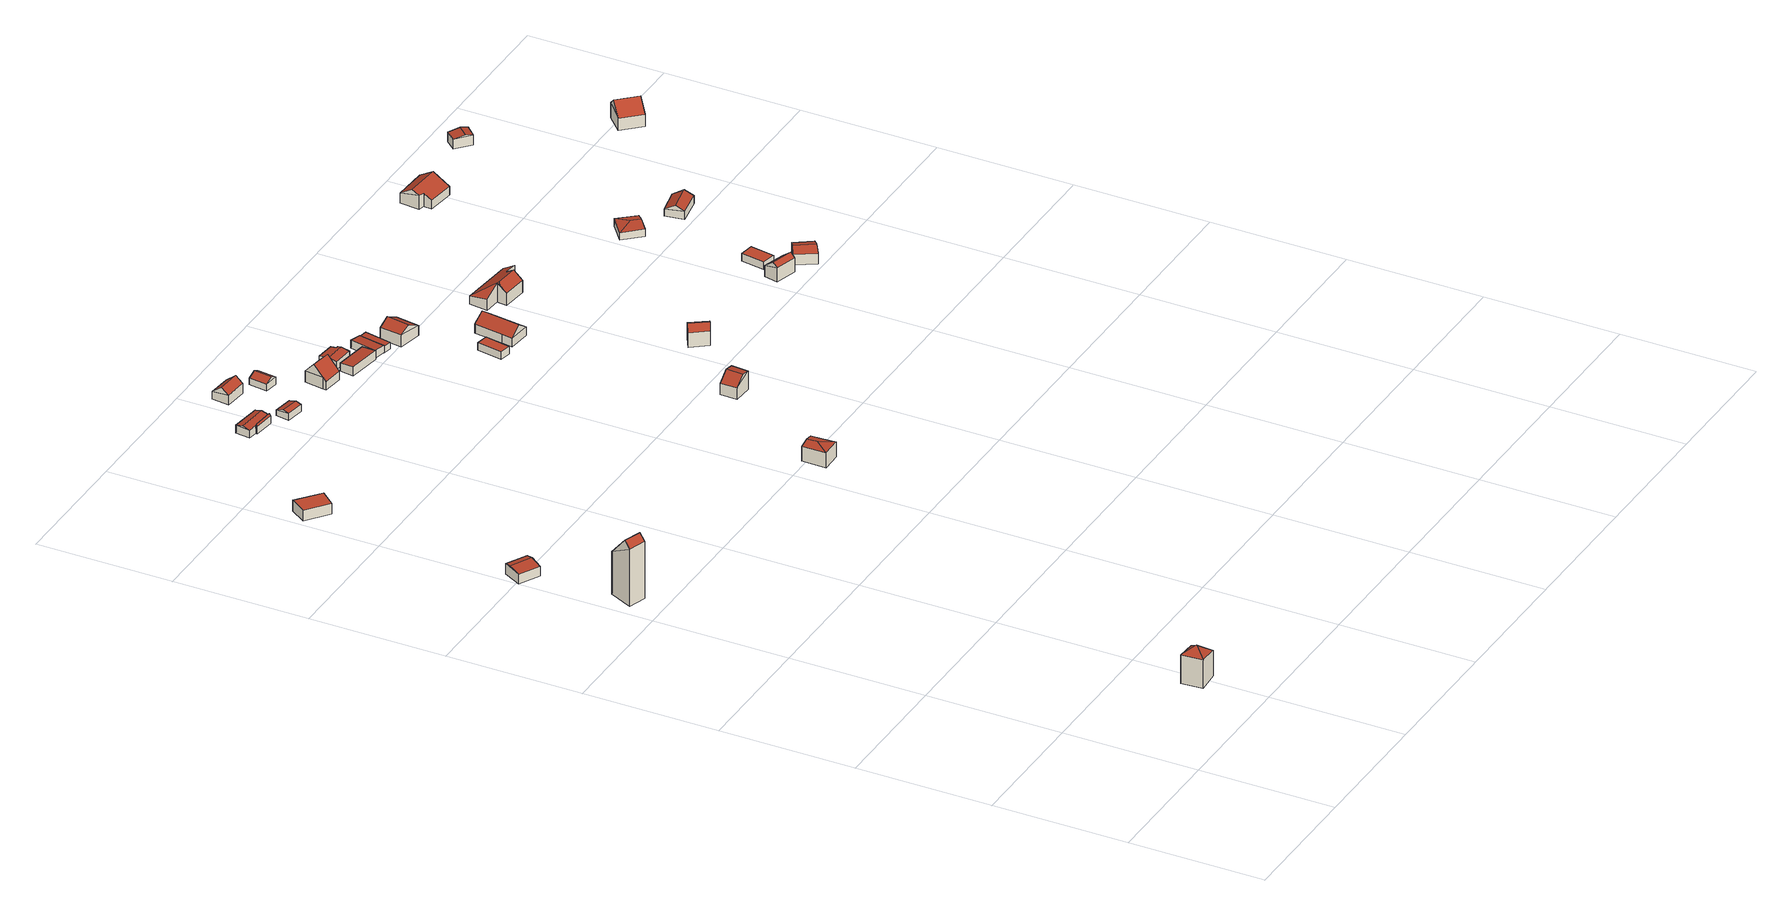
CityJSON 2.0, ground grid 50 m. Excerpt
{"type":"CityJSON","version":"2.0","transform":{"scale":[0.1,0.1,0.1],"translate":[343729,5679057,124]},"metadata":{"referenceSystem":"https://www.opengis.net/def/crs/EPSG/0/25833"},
"CityObjects":{
"building1":{"type":"Building","attributes":{"Dachtyp_tdc":"tdcTentRoof","Gemeindeschluessel":14729160,"Dachneigung":39.25,"QualitaetDacherkennung":22,"Geometrietyp2DReferenz":"3000","function":"31001_9998","roofType":"3500","measuredHeight":13.56},"geometry":[{"type":"MultiSurface","lod":"2","boundaries":[[[0,1,2,3]],[[1,4,5,2]],[[4,6,7,5]],[[6,0,3,7]],[[1,0,8]],[[4,1,8]],[[6,4,8]],[[0,6,8]],[[3,2,5,7]]],"semantics":{"surfaces":[{"type":"WallSurface"},{"type":"RoofSurface"},{"type":"GroundSurface"}],"values":[0,0,0,0,1,1,1,1,2]}}]},
"building2":{"type":"Building","attributes":{"Dachtyp_tdc":"tdcGableRoof","Gemeindeschluessel":14729160,"Dachneigung":49.02,"QualitaetDacherkennung":4,"Geometrietyp2DReferenz":"3000","function":"31001_9998","roofType":"3100","measuredHeight":24.32},"geometry":[{"type":"MultiSurface","lod":"2","boundaries":[[[9,10,11,12]],[[10,13,14,11]],[[13,15,16,14]],[[15,9,12,16]],[[13,10,17]],[[9,15,18]],[[10,9,18,17]],[[15,13,17,18]],[[12,11,14,16]]],"semantics":{"surfaces":[{"type":"WallSurface"},{"type":"RoofSurface"},{"type":"GroundSurface"}],"values":[0,0,0,0,0,0,1,1,2]}}]},
"building3":{"type":"Building","attributes":{"Dachtyp_tdc":"tdcGableRoof","Gemeindeschluessel":14729160,"Dachneigung":10.66,"QualitaetDacherkennung":35,"Geometrietyp2DReferenz":"3000","function":"31001_9998","roofType":"3100","measuredHeight":4.51},"geometry":[{"type":"MultiSurface","lod":"2","boundaries":[[[19,20,21,22]],[[20,23,24,21]],[[23,25,26,24]],[[25,19,22,26]],[[23,20,27]],[[19,25,28]],[[20,19,28,27]],[[25,23,27,28]],[[22,21,24,26]]],"semantics":{"surfaces":[{"type":"WallSurface"},{"type":"RoofSurface"},{"type":"GroundSurface"}],"values":[0,0,0,0,0,0,1,1,2]}}]},
"building4":{"type":"Building","attributes":{"Dachtyp_tdc":"tdcPolyFlatRoof","Gemeindeschluessel":14729160,"Dachneigung":0,"QualitaetDacherkennung":42,"Geometrietyp2DReferenz":"3000","function":"31001_9998","roofType":"1000","measuredHeight":4.24},"geometry":[{"type":"MultiSurface","lod":"2","boundaries":[[[29,30,31,32]],[[30,33,34,31]],[[33,35,36,34]],[[35,29,32,36]],[[35,33,30,29]],[[32,31,34,36]]],"semantics":{"surfaces":[{"type":"WallSurface"},{"type":"RoofSurface"},{"type":"GroundSurface"}],"values":[0,0,0,0,1,2]}}]},
"building5":{"type":"Building","attributes":{"Gemeindeschluessel":14729160,"Geometrietyp2DReferenz":"3000","function":"31001_9998","roofType":"9999"},"children":["building5-1","building5-2"]},
"building5-1":{"type":"BuildingPart","attributes":{"Dachtyp_tdc":"tdcGableRoof","Dachneigung":14.05,"QualitaetDacherkennung":59,"Geometrietyp2DReferenz":"3000","roofType":"3100","measuredHeight":3.77},"parents":["building5"],"geometry":[{"type":"MultiSurface","lod":"2","boundaries":[[[37,38,39,40]],[[38,41,42,43,39]],[[44,37,40,45]],[[41,38,46]],[[37,44,47]],[[38,37,47,46]],[[44,41,46,47]],[[40,39,43,48,45]],[[44,45,48,49,42,41]],[[49,48,43,42]]],"semantics":{"surfaces":[{"type":"WallSurface"},{"type":"RoofSurface"},{"type":"GroundSurface"},{"type":"ClosureSurface"}],"values":[0,0,0,0,0,1,1,2,0,3]}}]},
"building5-2":{"type":"BuildingPart","attributes":{"Dachtyp_tdc":"tdcFreeFormRoof","Dachneigung":69.68,"QualitaetDacherkennung":35,"Geometrietyp2DReferenz":"3000","roofType":"5000","measuredHeight":3.83},"parents":["building5"],"geometry":[{"type":"MultiSurface","lod":"2","boundaries":[[[42,50,51,43]],[[50,52,53,51]],[[52,49,48,53]],[[54,55,52,50]],[[54,50,42]],[[55,54,42,49]],[[55,49,52]],[[48,43,51,53]],[[43,48,49,42]]],"semantics":{"surfaces":[{"type":"WallSurface"},{"type":"RoofSurface"},{"type":"GroundSurface"},{"type":"ClosureSurface"}],"values":[0,0,0,1,1,1,1,2,3]}}]},
"building6":{"type":"Building","attributes":{"Dachtyp_tdc":"tdcGableRoof","Gemeindeschluessel":14729160,"Dachneigung":16.99,"QualitaetDacherkennung":64,"Geometrietyp2DReferenz":"3000","function":"31001_9998","roofType":"3100","measuredHeight":3.19},"geometry":[{"type":"MultiSurface","lod":"2","boundaries":[[[56,57,58,59]],[[57,60,61,58]],[[60,62,63,61]],[[62,56,59,63]],[[60,57,64]],[[56,62,65]],[[57,56,65,64]],[[62,60,64,65]],[[59,58,61,63]]],"semantics":{"surfaces":[{"type":"WallSurface"},{"type":"RoofSurface"},{"type":"GroundSurface"}],"values":[0,0,0,0,0,0,1,1,2]}}]},
"building7":{"type":"Building","attributes":{"Dachtyp_tdc":"tdcGableRoof","Gemeindeschluessel":14729160,"Dachneigung":38.29,"QualitaetDacherkennung":82,"Geometrietyp2DReferenz":"3000","function":"31001_9998","roofType":"3100","measuredHeight":5.8},"geometry":[{"type":"MultiSurface","lod":"2","boundaries":[[[66,67,68,69]],[[70,71,69,68]],[[72,73,74,75]],[[67,66,73,72]],[[66,71,74,73]],[[71,70,75,74]],[[70,67,72,75]],[[71,66,69]],[[67,70,68]]],"semantics":{"surfaces":[{"type":"RoofSurface"},{"type":"GroundSurface"},{"type":"WallSurface"}],"values":[0,0,1,2,2,2,2,2,2]}}]},
"building8":{"type":"Building","attributes":{"Dachtyp_tdc":"tdcHipAndGableRoof","Gemeindeschluessel":14729160,"Dachneigung":11.49,"QualitaetDacherkennung":51,"Geometrietyp2DReferenz":"3000","function":"31001_9998","roofType":"5000","measuredHeight":6.38},"geometry":[{"type":"MultiSurface","lod":"2","boundaries":[[[76,77,78,79]],[[77,80,81,78]],[[80,82,83,81]],[[82,76,79,83]],[[80,77,84]],[[76,82,85]],[[77,76,85,84]],[[82,80,84,85]],[[79,78,81,83]]],"semantics":{"surfaces":[{"type":"WallSurface"},{"type":"RoofSurface"},{"type":"GroundSurface"}],"values":[0,0,0,0,1,0,1,1,2]}}]},
"building9":{"type":"Building","attributes":{"Dachtyp_tdc":"tdcGableRoof","Gemeindeschluessel":14729160,"Dachneigung":25.23,"QualitaetDacherkennung":47,"Geometrietyp2DReferenz":"3000","function":"31001_9998","roofType":"3100","measuredHeight":3.85},"geometry":[{"type":"MultiSurface","lod":"2","boundaries":[[[86,87,88,89]],[[87,90,91,88]],[[90,92,93,91]],[[92,86,89,93]],[[90,87,94]],[[86,92,95]],[[87,86,95,94]],[[92,90,94,95]],[[89,88,91,93]]],"semantics":{"surfaces":[{"type":"WallSurface"},{"type":"RoofSurface"},{"type":"GroundSurface"}],"values":[0,0,0,0,0,0,1,1,2]}}]},
"building10":{"type":"Building","attributes":{"Dachtyp_tdc":"tdcFreeFormRoof","Gemeindeschluessel":14729160,"Dachneigung":46,"QualitaetDacherkennung":78,"Geometrietyp2DReferenz":"3000","function":"31001_9998","roofType":"5000","measuredHeight":8.11},"geometry":[{"type":"MultiSurface","lod":"2","boundaries":[[[96,97,98,99]],[[97,100,101,98]],[[100,102,103,101]],[[102,104,105,103]],[[104,96,99,105]],[[106,102,100,107]],[[104,106,107,97,96]],[[100,97,107]],[[104,102,106]],[[99,98,101,103,105]]],"semantics":{"surfaces":[{"type":"WallSurface"},{"type":"RoofSurface"},{"type":"GroundSurface"}],"values":[0,0,0,0,0,1,1,0,0,2]}}]},
"building11":{"type":"Building","attributes":{"Dachtyp_tdc":"tdcPolyFlatRoof","Gemeindeschluessel":14729160,"Dachneigung":4.25,"QualitaetDacherkennung":77,"Geometrietyp2DReferenz":"3000","function":"31001_9998","roofType":"2100","measuredHeight":3.43},"geometry":[{"type":"MultiSurface","lod":"2","boundaries":[[[108,109,110,111]],[[109,112,113,110]],[[112,114,115,113]],[[114,108,111,115]],[[114,112,109,108]],[[111,110,113,115]]],"semantics":{"surfaces":[{"type":"WallSurface"},{"type":"RoofSurface"},{"type":"GroundSurface"}],"values":[0,0,0,0,1,2]}}]},
"building12":{"type":"Building","attributes":{"Dachtyp_tdc":"tdcGableRoof","Gemeindeschluessel":14729160,"Dachneigung":11.66,"QualitaetDacherkennung":88,"Geometrietyp2DReferenz":"3000","function":"31001_9998","roofType":"3100","measuredHeight":3.57},"geometry":[{"type":"MultiSurface","lod":"2","boundaries":[[[116,117,118,119]],[[117,120,121,118]],[[120,122,123,121]],[[122,124,125,123]],[[124,126,127,125]],[[126,128,129,127]],[[128,130,131,129]],[[130,116,119,131]],[[126,124,122,120,117,116]],[[116,130,128,126]],[[119,118,121,123,125,127,129,131]]],"semantics":{"surfaces":[{"type":"WallSurface"},{"type":"RoofSurface"},{"type":"GroundSurface"}],"values":[0,0,0,0,0,0,0,0,1,1,2]}}]},
"building13":{"type":"Building","attributes":{"Dachtyp_tdc":"tdcPolyFlatRoof","Gemeindeschluessel":14729160,"Dachneigung":4.73,"QualitaetDacherkennung":87,"Geometrietyp2DReferenz":"3000","function":"31001_9998","roofType":"2100","measuredHeight":3.1},"geometry":[{"type":"MultiSurface","lod":"2","boundaries":[[[132,133,134,135]],[[133,136,137,134]],[[136,138,139,137]],[[138,132,135,139]],[[138,136,133,132]],[[135,134,137,139]]],"semantics":{"surfaces":[{"type":"WallSurface"},{"type":"RoofSurface"},{"type":"GroundSurface"}],"values":[0,0,0,0,1,2]}}]},
"building14":{"type":"Building","attributes":{"Dachtyp_tdc":"tdcGableRoof","Gemeindeschluessel":14729160,"Dachneigung":41.47,"QualitaetDacherkennung":79,"Geometrietyp2DReferenz":"3000","function":"31001_9998","roofType":"3100","measuredHeight":7.66},"geometry":[{"type":"MultiSurface","lod":"2","boundaries":[[[140,141,142,143]],[[141,144,145,142]],[[144,146,147,145]],[[146,140,143,147]],[[144,141,148]],[[140,146,149]],[[141,140,149,148]],[[146,144,148,149]],[[143,142,145,147]]],"semantics":{"surfaces":[{"type":"WallSurface"},{"type":"RoofSurface"},{"type":"GroundSurface"}],"values":[0,0,0,0,0,0,1,1,2]}}]},
"building15":{"type":"Building","attributes":{"Dachtyp_tdc":"tdcPolyFlatRoof","Gemeindeschluessel":14729160,"Dachneigung":3.5,"QualitaetDacherkennung":84,"Geometrietyp2DReferenz":"3000","function":"31001_9998","roofType":"2100","measuredHeight":2.62},"geometry":[{"type":"MultiSurface","lod":"2","boundaries":[[[150,151,152,153]],[[151,154,155,152]],[[154,156,157,155]],[[156,150,153,157]],[[156,154,151,150]],[[153,152,155,157]]],"semantics":{"surfaces":[{"type":"WallSurface"},{"type":"RoofSurface"},{"type":"GroundSurface"}],"values":[0,0,0,0,1,2]}}]},
"building16":{"type":"Building","attributes":{"Dachtyp_tdc":"tdcPolyFlatRoof","Gemeindeschluessel":14729160,"Dachneigung":0,"QualitaetDacherkennung":81,"Geometrietyp2DReferenz":"3000","function":"31001_9998","roofType":"1000","measuredHeight":2.91},"geometry":[{"type":"MultiSurface","lod":"2","boundaries":[[[158,159,160,161]],[[159,162,163,160]],[[162,164,165,163]],[[164,158,161,165]],[[164,162,159,158]],[[161,160,163,165]]],"semantics":{"surfaces":[{"type":"WallSurface"},{"type":"RoofSurface"},{"type":"GroundSurface"}],"values":[0,0,0,0,1,2]}}]},
"building17":{"type":"Building","attributes":{"Dachtyp_tdc":"tdcGableRoof","Gemeindeschluessel":14729160,"Dachneigung":28.55,"QualitaetDacherkennung":87,"Geometrietyp2DReferenz":"3000","function":"31001_9998","roofType":"3100","measuredHeight":6.67},"geometry":[{"type":"MultiSurface","lod":"2","boundaries":[[[166,167,168,169]],[[167,170,171,168]],[[170,172,173,171]],[[172,166,169,173]],[[170,167,174]],[[166,172,175]],[[167,166,175,174]],[[172,170,174,175]],[[169,168,171,173]]],"semantics":{"surfaces":[{"type":"WallSurface"},{"type":"RoofSurface"},{"type":"GroundSurface"}],"values":[0,0,0,0,0,0,1,1,2]}}]},
"building18":{"type":"Building","attributes":{"Dachtyp_tdc":"tdcFreeFormRoof","Gemeindeschluessel":14729160,"Dachneigung":33.91,"QualitaetDacherkennung":85,"Geometrietyp2DReferenz":"3000","function":"31001_9998","roofType":"5000","measuredHeight":6.25},"geometry":[{"type":"MultiSurface","lod":"2","boundaries":[[[176,177,178,179]],[[177,180,181,178]],[[180,182,183,181]],[[182,184,185,183]],[[184,186,187,185]],[[186,176,179,187]],[[188,189,182,180,177,176]],[[186,184,189,188]],[[176,186,188]],[[184,182,189]],[[179,178,181,183,185,187]]],"semantics":{"surfaces":[{"type":"WallSurface"},{"type":"RoofSurface"},{"type":"GroundSurface"}],"values":[0,0,0,0,0,0,1,1,0,0,2]}}]},
"building19":{"type":"Building","attributes":{"Dachtyp_tdc":"tdcGableRoof","Gemeindeschluessel":14729160,"Dachneigung":30.08,"QualitaetDacherkennung":56,"Geometrietyp2DReferenz":"3000","function":"31001_9998","roofType":"3100","measuredHeight":7.35},"geometry":[{"type":"MultiSurface","lod":"2","boundaries":[[[190,191,192,193]],[[191,194,195,192]],[[194,196,197,195]],[[196,190,193,197]],[[194,191,198]],[[190,196,199]],[[191,190,199,198]],[[196,194,198,199]],[[193,192,195,197]]],"semantics":{"surfaces":[{"type":"WallSurface"},{"type":"RoofSurface"},{"type":"GroundSurface"}],"values":[0,0,0,0,0,0,1,1,2]}}]},
"building20":{"type":"Building","attributes":{"Dachtyp_tdc":"tdcFreeFormRoof","Gemeindeschluessel":14729160,"Dachneigung":30.52,"QualitaetDacherkennung":47,"Geometrietyp2DReferenz":"3000","function":"31001_9998","roofType":"5000","measuredHeight":7.38},"geometry":[{"type":"MultiSurface","lod":"2","boundaries":[[[200,201,202,203,204,205,206,207]],[[208,209,201,200]],[[209,210,202,201]],[[210,211,203,202]],[[211,212,204,203]],[[212,213,205,204]],[[213,214,206,205]],[[214,215,207,206]],[[215,208,200,207]],[[216,211,210,209,217]],[[215,218,216,217,208]],[[216,218,214,213,212,211]],[[209,208,217]],[[215,214,218]]],"semantics":{"surfaces":[{"type":"GroundSurface"},{"type":"WallSurface"},{"type":"RoofSurface"}],"values":[0,1,1,1,1,1,1,1,1,2,2,2,1,1]}}]},
"building21":{"type":"Building","attributes":{"Dachtyp_tdc":"tdcGableRoof","Gemeindeschluessel":14729160,"Dachneigung":36.26,"QualitaetDacherkennung":62,"Geometrietyp2DReferenz":"3000","function":"31001_9998","roofType":"3100","measuredHeight":6.82},"geometry":[{"type":"MultiSurface","lod":"2","boundaries":[[[219,220,221,222]],[[220,223,224,221]],[[223,225,226,224]],[[225,219,222,226]],[[223,220,227]],[[219,225,228]],[[220,219,228,227]],[[225,223,227,228]],[[222,221,224,226]]],"semantics":{"surfaces":[{"type":"WallSurface"},{"type":"RoofSurface"},{"type":"GroundSurface"}],"values":[0,0,0,0,0,0,1,1,2]}}]},
"building22":{"type":"Building","attributes":{"Dachtyp_tdc":"tdcPolyFlatRoof","Gemeindeschluessel":14729160,"Dachneigung":0,"QualitaetDacherkennung":55,"Geometrietyp2DReferenz":"3000","function":"31001_9998","roofType":"1000","measuredHeight":2.96},"geometry":[{"type":"MultiSurface","lod":"2","boundaries":[[[229,230,231,232]],[[230,233,234,231]],[[233,235,236,234]],[[235,229,232,236]],[[235,233,230,229]],[[232,231,234,236]]],"semantics":{"surfaces":[{"type":"WallSurface"},{"type":"RoofSurface"},{"type":"GroundSurface"}],"values":[0,0,0,0,1,2]}}]},
"building23":{"type":"Building","attributes":{"Dachtyp_tdc":"tdcGableRoof","Gemeindeschluessel":14729160,"Dachneigung":18.4,"QualitaetDacherkennung":91,"Geometrietyp2DReferenz":"3000","function":"31001_9998","roofType":"3100","measuredHeight":5.33},"geometry":[{"type":"MultiSurface","lod":"2","boundaries":[[[237,238,239,240]],[[238,241,242,239]],[[241,243,244,242]],[[243,237,240,244]],[[241,238,245]],[[237,243,246]],[[238,237,246,245]],[[243,241,245,246]],[[240,239,242,244]]],"semantics":{"surfaces":[{"type":"WallSurface"},{"type":"RoofSurface"},{"type":"GroundSurface"}],"values":[0,0,0,0,0,0,1,1,2]}}]},
"building24":{"type":"Building","attributes":{"Dachtyp_tdc":"tdcHipAndGableRoof","Gemeindeschluessel":14729160,"Dachneigung":10.23,"QualitaetDacherkennung":14,"Geometrietyp2DReferenz":"3000","function":"31001_9998","roofType":"5000","measuredHeight":3.75},"geometry":[{"type":"MultiSurface","lod":"2","boundaries":[[[247,248,249,250]],[[248,251,252,249]],[[251,253,254,252]],[[253,247,250,254]],[[251,248,255]],[[247,253,256]],[[248,247,256,255]],[[253,251,255,256]],[[250,249,252,254]]],"semantics":{"surfaces":[{"type":"WallSurface"},{"type":"RoofSurface"},{"type":"GroundSurface"}],"values":[0,0,0,0,1,0,1,1,2]}}]},
"building25":{"type":"Building","attributes":{"Dachtyp_tdc":"tdcFreeFormRoof","Gemeindeschluessel":14729160,"Dachneigung":29.94,"QualitaetDacherkennung":82,"Geometrietyp2DReferenz":"3000","function":"31001_9998","roofType":"5000","measuredHeight":6.79},"geometry":[{"type":"MultiSurface","lod":"2","boundaries":[[[257,258,259,260]],[[258,261,262,259]],[[261,263,264,262]],[[263,265,266,264]],[[265,267,268,266]],[[267,257,260,268]],[[258,269,270,265,263,261]],[[269,257,267,270]],[[258,257,269]],[[267,265,270]],[[260,259,262,264,266,268]]],"semantics":{"surfaces":[{"type":"WallSurface"},{"type":"RoofSurface"},{"type":"GroundSurface"}],"values":[0,0,0,0,0,0,1,1,0,0,2]}}]},
"building26":{"type":"Building","attributes":{"Dachtyp_tdc":"tdcGableRoof","Gemeindeschluessel":14729160,"Dachneigung":29.02,"QualitaetDacherkennung":27,"Geometrietyp2DReferenz":"3000","function":"31001_9998","roofType":"3100","measuredHeight":4.96},"geometry":[{"type":"MultiSurface","lod":"2","boundaries":[[[271,272,273,274]],[[272,275,276,273]],[[275,277,278,276]],[[277,271,274,278]],[[275,272,279]],[[271,277,280]],[[272,271,280,279]],[[277,275,279,280]],[[274,273,276,278]]],"semantics":{"surfaces":[{"type":"WallSurface"},{"type":"RoofSurface"},{"type":"GroundSurface"}],"values":[0,0,0,0,0,0,1,1,2]}}]},
"building27":{"type":"Building","attributes":{"Dachtyp_tdc":"tdcGableRoof","Gemeindeschluessel":14729160,"Dachneigung":11.7,"QualitaetDacherkennung":74,"Geometrietyp2DReferenz":"3000","function":"31001_9998","roofType":"3100","measuredHeight":4.49},"geometry":[{"type":"MultiSurface","lod":"2","boundaries":[[[281,282,283,284]],[[282,285,286,283]],[[285,287,288,286]],[[287,281,284,288]],[[285,282,289]],[[281,287,290]],[[282,281,290,289]],[[287,285,289,290]],[[284,283,286,288]]],"semantics":{"surfaces":[{"type":"WallSurface"},{"type":"RoofSurface"},{"type":"GroundSurface"}],"values":[0,0,0,0,0,0,1,1,2]}}]},
"building28":{"type":"Building","attributes":{"Dachtyp_tdc":"tdcGableRoof","Gemeindeschluessel":14729160,"Dachneigung":40.53,"QualitaetDacherkennung":54,"Geometrietyp2DReferenz":"3000","function":"31001_9998","roofType":"3100","measuredHeight":8.76},"geometry":[{"type":"MultiSurface","lod":"2","boundaries":[[[291,292,293,294]],[[292,295,296,293]],[[295,297,298,296]],[[297,291,294,298]],[[295,292,299]],[[291,297,300]],[[292,291,300,299]],[[297,295,299,300]],[[294,293,296,298]]],"semantics":{"surfaces":[{"type":"WallSurface"},{"type":"RoofSurface"},{"type":"GroundSurface"}],"values":[0,0,0,0,0,0,1,1,2]}}]}
},
"vertices":[
[39,3,405],[34,82,405],[34,82,295],[39,3,295],[118,88,392],[118,88,295],[124,9,392],[124,9,295],[74,45,431],
[82,2190,170],[143,2168,170],[143,2168,7],[82,2190,7],[106,2082,226],[106,2082,7],[42,2104,226],[42,2104,7],[115,2104,250],[53,2126,250],
[76,2449,42],[0,2489,42],[0,2489,6],[76,2449,6],[35,2555,46],[35,2555,6],[111,2515,46],[111,2515,6],[22,2531,51],[99,2491,51],
[56,3345,51],[142,3276,51],[142,3276,9],[56,3345,9],[97,3223,51],[97,3223,9],[16,3287,51],[16,3287,9],
[369,3714,59],[478,3700,60],[478,3700,29],[369,3714,29],[473,3647,60],[473,3647,57],[473,3647,29],[361,3659,59],[361,3659,29],[476,3674,66],[365,3687,66],[394,3655,29],[394,3655,57],
[472,3639,57],[472,3639,29],[393,3649,57],[393,3649,29],[469,3644,67],[396,3652,66],
[520,3644,53],[589,3632,54],[589,3632,31],[520,3644,31],[580,3583,57],[580,3583,31],[512,3594,57],[512,3594,31],[584,3603,63],[515,3615,63],
[495,3805,77],[579,3797,77],[582,3824,98],[498,3832,98],[585,3861,69],[501,3869,69],[579,3797,40],[495,3805,40],[501,3869,40],[585,3861,40],
[1163,2018,61],[1167,1926,61],[1167,1926,3],[1163,2018,3],[1094,1926,59],[1094,1926,3],[1094,2015,60],[1094,2015,3],[1133,1976,67],[1132,2016,67],
[689,3798,66],[681,3728,66],[681,3728,37],[689,3798,37],[631,3735,62],[631,3735,37],[640,3804,62],[640,3804,37],[659,3731,76],[668,3801,76],
[732,3569,63],[734,3582,76],[734,3582,32],[732,3569,32],[744,3653,74],[744,3653,32],[818,3643,74],[818,3643,32],[807,3560,64],[807,3560,32],[813,3606,113],[739,3617,113],
[848,3530,67],[856,3582,64],[856,3582,33],[848,3530,33],[977,3564,64],[977,3564,33],[971,3511,67],[971,3511,33],
[860,3627,70],[864,3664,62],[864,3664,34],[860,3627,34],[931,3656,63],[931,3656,34],[930,3634,67],[930,3634,34],[937,3633,67],[937,3633,34],[936,3619,70],[936,3619,34],[933,3588,64],[933,3588,34],[856,3595,63],[856,3595,34],
[994,3614,65],[1039,3605,61],[1039,3605,34],[994,3614,34],[1019,3505,61],[1019,3505,34],[974,3514,65],[974,3514,34],
[1330,2372,49],[1331,2436,48],[1331,2436,6],[1330,2372,6],[1406,2432,76],[1406,2432,6],[1401,2368,76],[1401,2368,6],[1371,2434,82],[1367,2370,82],
[1049,3498,59],[1019,3505,57],[1019,3505,33],[1049,3498,33],[1039,3605,57],[1039,3605,33],[1069,3599,59],[1069,3599,33],
[1211,3146,54],[1168,3154,54],[1168,3154,25],[1211,3146,25],[1185,3248,54],[1185,3248,25],[1229,3240,54],[1229,3240,25],
[1076,3472,79],[1089,3555,78],[1089,3555,33],[1076,3472,33],[1179,3542,71],[1179,3542,33],[1164,3454,72],[1164,3454,33],[1127,3550,100],[1113,3464,100],
[1250,3155,60],[1256,3195,61],[1256,3195,27],[1250,3155,27],[1270,3299,61],[1270,3299,27],[1271,3303,61],[1271,3303,27],[1355,3292,59],[1355,3292,27],[1334,3147,59],[1334,3147,27],[1292,3151,89],[1313,3298,89],
[1592,2690,64],[1631,2627,66],[1631,2627,5],[1592,2690,5],[1583,2602,62],[1583,2602,5],[1541,2660,61],[1541,2660,5],[1608,2615,78],[1568,2676,78],
[1464,3285,31],[1467,3321,31],[1408,3327,31],[1415,3396,31],[1615,3375,31],[1610,3331,31],[1563,3336,31],[1557,3275,31],[1464,3285,77],[1467,3321,102],[1408,3327,72],[1415,3396,63],[1615,3375,63],[1610,3331,90],[1563,3336,90],[1557,3275,77],[1474,3318,105],[1467,3315,102],[1561,3310,105],
[2113,2564,58],[2030,2586,58],[2030,2586,4],[2113,2564,4],[2044,2638,45],[2044,2638,4],[2127,2615,45],[2127,2615,4],[2035,2603,72],[2118,2580,72],
[2092,2748,34],[2144,2740,34],[2144,2740,5],[2092,2748,5],[2129,2649,34],[2129,2649,5],[2078,2660,34],[2078,2660,5],
[2209,2624,45],[2254,2563,44],[2254,2563,4],[2209,2624,4],[2192,2518,44],[2192,2518,4],[2148,2587,45],[2148,2587,4],[2223,2540,57],[2179,2606,57],
[2042,3076,61],[1984,3138,61],[1984,3138,33],[2042,3076,33],[2052,3194,63],[2052,3194,33],[2104,3130,64],[2104,3130,33],[2054,3136,70],[2079,3108,70],
[1962,3859,89],[1953,3746,82],[1953,3746,50],[1962,3859,50],[1848,3758,83],[1848,3758,50],[1851,3788,101],[1851,3788,50],[1829,3793,103],[1829,3793,50],[1834,3866,90],[1834,3866,50],[1958,3809,118],[1831,3819,118],
[2189,3082,54],[2285,3102,53],[2285,3102,27],[2189,3082,27],[2302,3030,58],[2302,3030,27],[2202,3012,58],[2202,3012,27],[2294,3061,76],[2196,3042,76],
[2293,3853,90],[2259,3816,90],[2259,3816,51],[2293,3853,51],[2207,3863,87],[2207,3863,51],[2241,3900,87],[2241,3900,51],[2239,3834,96],[2273,3871,96],
[2647,3387,75],[2584,3453,75],[2584,3453,29],[2647,3387,29],[2644,3510,87],[2644,3510,29],[2705,3444,88],[2705,3444,29],[2620,3487,117],[2682,3421,117]
]}
